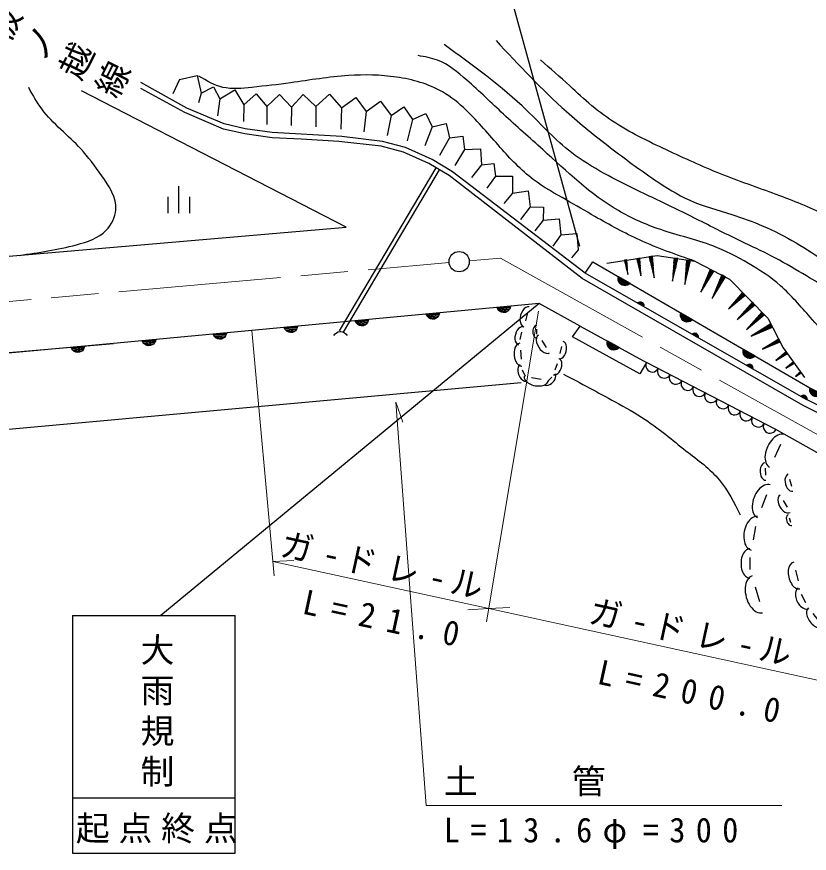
# Model space of a CAD drawing. Units: millimetres, scale not verified. Extents: x 40000 to 680000, y 20000 to 380000.
# Drawn here: x 131708 to 190253, y 245016 to 306828 of the extents above; entities that cross this region are included whole.
import ezdxf

# ---------------------------------------------------------------- set-up
doc = ezdxf.new("R2010")
doc.units = ezdxf.units.MM
doc.header["$LTSCALE"] = 1000
doc.linetypes.add('CHAIN', pattern=[18.5, 12, -1.5, 3.5, -1.5])
for name, color, linetype, lineweight in [('M-BGD', 7, 'Continuous', 25), ('M-BMK', 2, 'CHAIN', 13), ('M-BMK-HTXT', 7, 'Continuous', 13), ('M-BMK-OTRS', 5, 'Continuous', 25), ('M-STR-HTXT', 7, 'Continuous', 13), ('M-STR-STR3', 7, 'Continuous', 25), ('M-STR-STRC', 7, 'Continuous', 25)]:
    doc.layers.add(name, color=color, linetype=linetype, lineweight=lineweight)
doc.layers.add('M-BMK-SRVR', color=7, linetype='Continuous')
doc.styles.add('@ＭＳ ゴシック', font='')
doc.styles.add('ＭＳ ゴシック', font='')
doc.styles.get('@ＭＳ ゴシック').set_extended_font_data('@MS Gothic')
doc.styles.get('ＭＳ ゴシック').set_extended_font_data('MS Gothic')

# ---------------------------------------------------------------- blocks, each defined once
blk = doc.blocks.new('MARK5C15L9W1')
at = {"color": 3, "linetype": 'Continuous', "lineweight": 25}
blk.add_circle((0, 0), 0.05, dxfattribs=at)
blk = doc.blocks.new('MARK28C15L14W1')
at = {"color": 7, "linetype": 'Continuous', "lineweight": 13}
blk.add_line((0, 0), (0.014, -0.05), dxfattribs=at)
blk = doc.blocks.new('MARK1170C15L12W1')
at = {"color": 7, "linetype": 'Continuous', "lineweight": 25}
for p, q in [((0.006, -0.046), (0.006, 0.046)), ((0.012, 0.044), (0.012, -0.044)), ((0.018, -0.042), (0.018, 0.042)), ((0.024, 0.036), (0.024, -0.036)), ((0.03, -0.03), (0.03, 0.03)), ((0.036, 0.02), (0.036, -0.02))]:
    blk.add_line(p, q, dxfattribs=at)
blk.add_lwpolyline([(0, 0.05), (0.012, 0.046), (0.022, 0.04), (0.032, 0.03), (0.038, 0.02), (0.042, 0.008), (0.042, -0.008), (0.038, -0.02), (0.032, -0.03), (0.022, -0.04), (0.012, -0.046), (0, -0.05)], close=True, dxfattribs=at)
blk = doc.blocks.new('MARK1171C15L12W1')
at = {"color": 7, "linetype": 'Continuous', "lineweight": 25}
for p, q in [((0.008, 0.046), (0.008, -0.046)), ((0.016, -0.042), (0.016, 0.042)), ((0.024, 0.036), (0.024, -0.036)), ((0.032, -0.028), (0.032, 0.028)), ((0.038, 0.016), (0.038, -0.016))]:
    blk.add_line(p, q, dxfattribs=at)
blk.add_lwpolyline([(0, 0.05), (0.012, 0.046), (0.022, 0.04), (0.032, 0.03), (0.038, 0.02), (0.042, 0.008), (0.042, -0.008), (0.038, -0.02), (0.032, -0.03), (0.022, -0.04), (0.012, -0.046), (0, -0.05)], close=True, dxfattribs=at)
blk = doc.blocks.new('MARK1170C15L10W1')
at = {"color": 5, "linetype": 'Continuous', "lineweight": 25}
for p, q in [((0.006, -0.046), (0.006, 0.046)), ((0.012, 0.044), (0.012, -0.044)), ((0.018, -0.042), (0.018, 0.042)), ((0.024, 0.036), (0.024, -0.036)), ((0.03, -0.03), (0.03, 0.03)), ((0.036, 0.02), (0.036, -0.02))]:
    blk.add_line(p, q, dxfattribs=at)
blk.add_lwpolyline([(0, 0.05), (0.012, 0.046), (0.022, 0.04), (0.032, 0.03), (0.038, 0.02), (0.042, 0.008), (0.042, -0.008), (0.038, -0.02), (0.032, -0.03), (0.022, -0.04), (0.012, -0.046), (0, -0.05)], close=True, dxfattribs=at)
blk = doc.blocks.new('MARK1174C15L7W1')
at = {"color": 7, "linetype": 'Continuous', "lineweight": 25}
for p, q in [((-0.028, 0.006), (-0.048, 0.006)), ((-0.048, 0.004), (-0.006, 0.004)), ((0.018, 0.002), (-0.048, 0.002)), ((-0.048, 0), (0.04, 0)), ((0.018, -0.002), (-0.048, -0.002)), ((-0.048, -0.004), (-0.006, -0.004)), ((-0.028, -0.006), (-0.048, -0.006))]:
    blk.add_line(p, q, dxfattribs=at)
blk.add_lwpolyline([(-0.05, -0.008), (0.05, 0), (-0.05, 0.008)], close=True, dxfattribs=at)
blk = doc.blocks.new('MARK1553C15L10W1')
at = {"color": 5, "linetype": 'Continuous', "lineweight": 25}
blk.add_arc((0, 0), 0.05, 270, 90, dxfattribs=at)
blk = doc.blocks.new('MARK1519C15L7W1')
at = {"color": 7, "linetype": 'Continuous', "lineweight": 25}
blk.add_line((0.02925, 0.0195), (0.02925, -0.0195), dxfattribs=at)
blk.add_ellipse((0.02925, 0), major_axis=(0, 0.04875), ratio=0.6, start_param=0, end_param=3.1415927, dxfattribs=at)
blk = doc.blocks.new('MARK1125C15L7W1')
at = {"color": 7, "linetype": 'Continuous', "lineweight": 25}
for p, q in [((0, 0.05), (0, -0.05)), ((-0.04, 0.01), (-0.04, -0.05)), ((0.04, 0.01), (0.04, -0.05))]:
    blk.add_line(p, q, dxfattribs=at)

msp = doc.modelspace()

# ---------------------------------------------------------------- linework, layer by layer
at = {"layer": 'M-BGD'}
for p, q in [((143727, 302185), (143229, 301134)), ((156043, 291283), (136501, 301345)), ((145344, 301174), (145147, 300456)), ((146721, 300752), (146529, 299498)), ((148485, 300329), (148468, 299075)), ((150193, 300201), (150174, 298867)), ((151993, 300146), (151983, 298781)), ((153794, 300201), (153791, 298695)), ((155709, 300102), (155657, 298522)), ((157523, 299826), (157360, 298313)), ((159360, 299528), (159082, 298055)), ((160940, 299237), (160546, 297653)), ((162387, 298686), (161844, 297296)), ((163672, 297882), (162946, 296585)), ((164775, 297010), (164066, 295834)), ((155547, 283617), (162688, 295669)), ((155838, 283520), (162946, 295516)), ((166030, 295885), (165299, 294949)), ((167064, 295053), (166431, 294155)), ((168327, 293796), (167695, 293038)), ((169647, 292792), (168916, 291845)), ((170594, 291787), (169969, 290998)), ((171890, 290702), (171305, 289870)), ((173185, 289616), (172687, 289005)), ((65676, 270410), (168961, 279793))]:
    msp.add_line(p, q, dxfattribs=at)
for points in [[(143727, 302185), (145041, 302488), (145344, 301174), (146244, 301652), (146721, 300752), (147814, 301422), (148485, 300329), (149403, 301119), (150193, 300201), (151121, 301073), (151993, 300146), (152866, 301073), (153794, 300201), (154801, 301109), (155709, 300102), (156753, 300871), (157523, 299826), (158590, 300595), (159360, 299528), (160295, 300173), (160940, 299237), (161939, 299685), (162387, 298686), (163431, 298927), (163672, 297882), (164660, 297997), (164775, 297010), (165965, 297076), (166030, 295885), (166963, 295986), (167064, 295053), (168323, 295056), (168327, 293796), (169489, 293954), (169647, 292792), (170623, 292763), (170594, 291787), (171785, 291892), (171890, 290702), (173080, 290806), (173185, 289616)], [(173691, 287881), (163898, 295373), (162393, 296276), (160421, 297176), (158728, 297618), (155733, 297967), (150565, 298279), (148577, 298536), (147037, 298920), (144273, 300073), (140878, 301973)], [(163646, 295098), (162160, 295984), (160281, 296831), (158624, 297273), (155513, 297610), (152728, 297772), (150587, 297887), (148561, 298163), (146973, 298522), (144127, 299749), (140872, 301516)], [(175287, 288621), (179018, 289195), (181802, 288765), (184357, 287444), (187198, 284545), (188317, 282364), (189896, 280183)], [(155120, 283281), (155220, 283401), (155320, 283481), (155460, 283541), (155580, 283561), (155660, 283561), (155780, 283541), (155920, 283481), (156040, 283381), (156120, 283281)]]:
    msp.add_lwpolyline(points, dxfattribs=at)
for points, knots in [([(218692, 273883), (217974, 273918), (217257, 273954), (216546, 274044), (215514, 274174), (214497, 274421), (213478, 274650), (211966, 274990), (210447, 275293), (208960, 275715), (208000, 275996), (207054, 276324), (206113, 276666), (205239, 276985), (204370, 277318), (203527, 277709), (202863, 278021), (202216, 278369), (201572, 278723), (200838, 279131), (200110, 279549), (199395, 279991), (198654, 280451), (197925, 280933), (197245, 281474), (196474, 282086), (195761, 282770), (195070, 283473), (194569, 283977), (194077, 284487), (193573, 284989), (193008, 285557), (192426, 286111), (191784, 286584), (191233, 286988), (190636, 287329), (190044, 287677), (189282, 288124), (188530, 288584), (187752, 288997), (187009, 289385), (186247, 289737), (185491, 290101), (184705, 290478), (183926, 290870), (183146, 291259), (182058, 291805), (180975, 292361), (179876, 292887), (178278, 293663), (176658, 294391), (175100, 295252), (174261, 295713), (173437, 296209), (172685, 296793), (171495, 297714), (170483, 298853), (169393, 299900), (167510, 301707), (165395, 303238), (163279, 304770)], [0, 0, 0, 0, 1, 1, 1, 2, 2, 2, 3, 3, 3, 4, 4, 4, 5, 5, 5, 6, 6, 6, 7, 7, 7, 8, 8, 8, 9, 9, 9, 10, 10, 10, 11, 11, 11, 12, 12, 12, 13, 13, 13, 14, 14, 14, 15, 15, 15, 16, 16, 16, 17, 17, 17, 18, 18, 18, 19, 19, 19, 20, 20, 20, 20]), ([(167112, 305068), (168795, 303264), (170478, 301461), (172315, 299821), (173361, 298887), (174456, 298006), (175569, 297152), (176633, 296334), (177713, 295540), (178829, 294787), (179662, 294223), (180512, 293676), (181424, 293271), (182422, 292826), (183491, 292545), (184540, 292213), (185301, 291971), (186049, 291700), (186781, 291386), (187641, 291023), (188472, 290590), (189279, 290119), (190038, 289671), (190771, 289183), (191502, 288686), (192236, 288187), (192969, 287680), (193629, 287091), (194097, 286674), (194529, 286217), (194961, 285759)], [0, 0, 0, 0, 1, 1, 1, 2, 2, 2, 3, 3, 3, 4, 4, 4, 5, 5, 5, 6, 6, 6, 7, 7, 7, 8, 8, 8, 9, 9, 9, 10, 10, 10, 10]), ([(218350, 272307), (215733, 272792), (213117, 273278), (210535, 273888), (208401, 274393), (206290, 274983), (204163, 275581), (202802, 275965), (201434, 276351), (200174, 276959), (198804, 277631), (197571, 278576), (196308, 279465), (195259, 280201), (194189, 280897), (193222, 281718), (192181, 282601), (191238, 283597), (190328, 284628), (189617, 285428), (188922, 286243), (188124, 286947), (187405, 287582), (186595, 288117), (185759, 288600), (184914, 289097), (184042, 289545), (183132, 289890), (181875, 290363), (180560, 290662), (179285, 291095), (178198, 291459), (177142, 291926), (176157, 292502), (174089, 293689), (172345, 295390), (170571, 297011), (169601, 297887), (168615, 298726), (167673, 299623), (166772, 300466), (165889, 301315), (164946, 302149), (164285, 302732), (163595, 303308), (162793, 303612), (162339, 303785), (161848, 303871), (161358, 303957)], [0, 0, 0, 0, 1, 1, 1, 2, 2, 2, 3, 3, 3, 4, 4, 4, 5, 5, 5, 6, 6, 6, 7, 7, 7, 8, 8, 8, 9, 9, 9, 10, 10, 10, 11, 11, 11, 12, 12, 12, 13, 13, 13, 14, 14, 14, 15, 15, 15, 16, 16, 16, 16]), ([(220653, 277447), (219334, 277558), (218015, 277669), (216714, 277889), (214870, 278201), (213064, 278731), (211246, 279183), (209873, 279523), (208494, 279820), (207131, 280211), (205659, 280649), (204215, 281200), (202866, 281938), (202066, 282376), (201299, 282880), (200598, 283459), (199636, 284259), (198796, 285196), (197958, 286128), (197166, 286999), (196360, 287842), (195600, 288744), (195056, 289397), (194529, 290071), (193896, 290625), (193238, 291202), (192464, 291648), (191674, 292048), (190501, 292647), (189293, 293144), (188068, 293603), (186689, 294108), (185309, 294589), (183946, 295123), (182597, 295652), (181280, 296259), (179960, 296868), (178589, 297503), (177223, 298153), (175954, 298966), (175341, 299359), (174750, 299787), (174190, 300252), (173627, 300721), (173096, 301227), (172556, 301722), (171845, 302372), (171116, 303002), (170388, 303632)], [0, 0, 0, 0, 1, 1, 1, 2, 2, 2, 3, 3, 3, 4, 4, 4, 5, 5, 5, 6, 6, 6, 7, 7, 7, 8, 8, 8, 9, 9, 9, 10, 10, 10, 11, 11, 11, 12, 12, 12, 13, 13, 13, 14, 14, 14, 15, 15, 15, 16, 16, 16, 16]), ([(181802, 288765), (180438, 289240), (179074, 289715), (177762, 290311), (176615, 290832), (175508, 291444), (174415, 292071), (173710, 292475), (173011, 292885), (172302, 293288), (171471, 293764), (170625, 294227), (169868, 294803), (168965, 295485), (168175, 296314), (167425, 297176), (166598, 298109), (165809, 299062), (164904, 299926), (164370, 300436), (163791, 300905), (163153, 301275), (162129, 301869), (160950, 302194), (159766, 302366), (158578, 302536), (157389, 302561), (156207, 302480), (154771, 302374), (153361, 302155), (151944, 301942), (150995, 301810), (150051, 301715), (149078, 301611), (148353, 301534), (147612, 301452), (146929, 301611), (146310, 301755), (145738, 302096), (145166, 302438)], [0, 0, 0, 0, 1, 1, 1, 2, 2, 2, 3, 3, 3, 4, 4, 4, 5, 5, 5, 6, 6, 6, 7, 7, 7, 8, 8, 8, 9, 9, 9, 10, 10, 10, 11, 11, 11, 12, 12, 12, 13, 13, 13, 13]), ([(131916, 289195), (133312, 289399), (134707, 289602), (136119, 289977), (136926, 290191), (137738, 290461), (138313, 291055), (138706, 291462), (138987, 292020), (139032, 292566), (139103, 293457), (138540, 294311), (137989, 295084), (137479, 295813), (137002, 296460), (136442, 297062), (135524, 298049), (134381, 298911), (133565, 300011), (133197, 300506), (132896, 301050), (132594, 301593)], [0, 0, 0, 0, 1, 1, 1, 2, 2, 2, 3, 3, 3, 4, 4, 4, 5, 5, 5, 6, 6, 6, 7, 7, 7, 7]), ([(172091, 280428), (173365, 279748), (174638, 279067), (175910, 278373), (176661, 277963), (177411, 277549), (178119, 277077), (179172, 276376), (180130, 275548), (181141, 274760), (182017, 274077), (182933, 273425), (183627, 272587), (184250, 271834), (184693, 270931), (185137, 270028)], [0, 0, 0, 0, 1, 1, 1, 2, 2, 2, 3, 3, 3, 4, 4, 4, 5, 5, 5, 5])]:
    msp.add_open_spline(points, degree=3, knots=knots, dxfattribs=at)
at = {"layer": 'M-BMK'}
msp.add_line((65531, 279958), (163643, 288664), dxfattribs=at)
msp.add_lwpolyline([(165138, 288792), (167454, 288984), (199181, 271303)], dxfattribs=at)
at = {"layer": 'M-BMK-OTRS'}
for p, q in [((64472, 283359), (156043, 291283)), ((170306, 285634), (138858, 282690)), ((173338, 283970), (170306, 285634)), ((173338, 283970), (178229, 281290)), ((65128, 276240), (138858, 282690)), ((187782, 276320), (178229, 281290))]:
    msp.add_line(p, q, dxfattribs=at)
for points in [[(235128, 275259), (233588, 272423), (231484, 270676), (228893, 269322), (226880, 268637), (223957, 268227), (217527, 268224), (212539, 268699), (206259, 269896), (189798, 278106), (173466, 287492), (163646, 295098)], [(239178, 278063), (237596, 273980), (236324, 271312), (234862, 269388), (233472, 268087), (231877, 267034), (230131, 266217), (227534, 265450), (222089, 265309), (214800, 265651), (210849, 265971), (205464, 267393), (199944, 269505), (187782, 276320)]]:
    msp.add_lwpolyline(points, dxfattribs=at)
at = {"layer": 'M-STR-HTXT'}
for p, q in [((166411, 262107), (170255, 285071)), ((149087, 283647), (150728, 265526)), ((150633, 266570), (166576, 263095)), ((166576, 263095), (241779, 246702))]:
    msp.add_line(p, q, dxfattribs=at)
msp.add_lwpolyline([(159704, 278336), (161952, 248552), (188230, 248552)], dxfattribs=at)
at = {"layer": 'M-STR-STR3'}
msp.add_line((138858, 282690), (65171, 275779), dxfattribs=at)
for points in [[(217766, 269623), (217571, 268725), (212728, 268979), (206286, 270395), (189847, 278655), (173691, 287881), (174275, 288729)], [(174275, 288729), (190305, 279407), (206546, 271253), (212733, 269930), (217766, 269623)], [(178229, 281290), (177735, 280432), (172762, 283171), (173338, 283970)]]:
    msp.add_lwpolyline(points, dxfattribs=at)
msp.add_lwpolyline([(173338, 283970), (178229, 281290), (177735, 280432), (172762, 283171)], close=True, dxfattribs=at)
at = {"layer": 'M-STR-STRC'}
for p, q in [((170306, 285634), (142346, 262576)), ((135822, 262576), (147834, 262576)), ((147834, 249094), (135822, 249094))]:
    msp.add_line(p, q, dxfattribs=at)
for points in [[(173293, 289839), (167197, 312043), (172197, 317043), (167197, 322043), (162197, 317043), (167197, 312043)], [(135822, 262576), (135822, 245016), (147834, 245016), (147834, 262576)]]:
    msp.add_lwpolyline(points, dxfattribs=at)

# ---------------------------------------------------------------- block references
at = {"layer": 'M-BGD'}
for name, p, xscale, yscale in [('MARK1125C15L7W1', (143663, 293314), 20000, 20000), ('MARK1519C15L7W1', (185210, 266428), 22155, 22155)]:
    msp.add_blockref(name, p, dxfattribs=dict(at, xscale=xscale, yscale=yscale))
for name, p, xscale, yscale, rotation in [('MARK1174C15L7W1', (176766, 288314), 11000, 11000, 278.74616), ('MARK1174C15L7W1', (177721, 288318), 13000, 13000, 278.74616), ('MARK1174C15L7W1', (178675, 288322), 16000, 16000, 278.74616), ('MARK1174C15L7W1', (180279, 288134), 17000, 17000, 261.20946), ('MARK1174C15L7W1', (181199, 287940), 18000, 18000, 261.20946), ('MARK1174C15L7W1', (182655, 287284), 18000, 18000, 242.66764), ('MARK1174C15L7W1', (183505, 286841), 19000, 19000, 242.66764), ('MARK1174C15L7W1', (184849, 285795), 16000, 16000, 224.42706), ('MARK1174C15L7W1', (185537, 285049), 17000, 17000, 224.42706), ('MARK1519C15L7W1', (168928, 284777), 15526, 15526, 344.31817), ('MARK1174C15L7W1', (186225, 284302), 17000, 17000, 224.42706), ('MARK1519C15L7W1', (168542, 283352), 14006, 14006, 345.37913), ('MARK1519C15L7W1', (169831, 283544), 9429, 9429, 0.89517), ('MARK1174C15L7W1', (186727, 283615), 17000, 17000, 207.16499), ('MARK1519C15L7W1', (170265, 282402), 15897, 15897, 32.51191), ('MARK1519C15L7W1', (168446, 281813), 17312, 17312, 5.37099), ('MARK1519C15L7W1', (172301, 282104), 13450, 13450, 165.79056), ('MARK1174C15L7W1', (187421, 282593), 14000, 14000, 207.16499), ('MARK1174C15L7W1', (188192, 281720), 10000, 10000, 215.89267), ('MARK1519C15L7W1', (171922, 280841), 12952, 12952, 160.74071), ('MARK1174C15L7W1', (188811, 281060), 7000, 7000, 215.89267), ('MARK1519C15L7W1', (168799, 280340), 13387, 13387, 24.02651), ('MARK1519C15L7W1', (170000, 279566), 18842, 18842, 80.09582), ('MARK1519C15L7W1', (171318, 279817), 11358, 11358, 136.57655), ('MARK1174C15L7W1', (189431, 280400), 5000, 5000, 215.89267), ('MARK1519C15L7W1', (187187, 275092), 27280, 27280, 334.1212), ('MARK1519C15L7W1', (186620, 273203), 13248, 13248, 2.48955), ('MARK1519C15L7W1', (188492, 272298), 13257, 13257, 14.80838), ('MARK1519C15L7W1', (186174, 271304), 26503, 26503, 339.00715), ('MARK1519C15L7W1', (188080, 270619), 15111, 15111, 29.81416), ('MARK1519C15L7W1', (185455, 268801), 25788, 25788, 349.06618), ('MARK1519C15L7W1', (188588, 269558), 8525, 8525, 18.12186), ('MARK1519C15L7W1', (188739, 265413), 20772, 20772, 12.80427), ('MARK1519C15L7W1', (185599, 263924), 28970, 28970, 15.55457), ('MARK1519C15L7W1', (189361, 263617), 17500, 17500, 26.56505), ('MARK1519C15L7W1', (190316, 262110), 18371, 18371, 37.87498)]:
    msp.add_blockref(name, p, dxfattribs=dict(at, xscale=xscale, yscale=yscale, rotation=rotation))
at = {"layer": 'M-BMK-OTRS'}
for name, p, xscale, yscale, rotation in [('MARK1170C15L10W1', (167685, 285389), 10000, 10000, 275.34923), ('MARK1170C15L10W1', (157202, 284407), 10000, 10000, 275.34923), ('MARK1170C15L10W1', (162444, 284898), 10000, 10000, 275.34923), ('MARK1170C15L10W1', (151961, 283916), 10000, 10000, 275.34923), ('MARK1170C15L10W1', (146720, 283426), 10000, 10000, 275.34923), ('MARK1170C15L10W1', (141478, 282935), 10000, 10000, 275.34923), ('MARK1170C15L10W1', (175784, 282630), 10000, 10000, 241.27399), ('MARK1553C15L10W1', (178663, 281064), 9789, 9789, 242.51264), ('MARK1553C15L10W1', (179532, 280612), 9790, 9790, 242.51264), ('MARK1553C15L10W1', (180400, 280160), 9790, 9790, 242.51264), ('MARK1553C15L10W1', (181269, 279708), 9789, 9789, 242.51264), ('MARK1553C15L10W1', (182137, 279257), 9790, 9790, 242.51264), ('MARK1553C15L10W1', (183006, 278805), 9790, 9790, 242.51264), ('MARK1553C15L10W1', (183874, 278353), 9789, 9789, 242.51264), ('MARK1553C15L10W1', (184742, 277901), 9790, 9790, 242.51264), ('MARK1553C15L10W1', (185611, 277449), 9790, 9790, 242.51264), ('MARK1553C15L10W1', (186479, 276997), 9789, 9789, 242.51264), ('MARK1553C15L10W1', (187348, 276546), 9790, 9790, 242.51264)]:
    msp.add_blockref(name, p, dxfattribs=dict(at, xscale=xscale, yscale=yscale, rotation=rotation))
at = {"layer": 'M-BMK-SRVR', "xscale": 15000, "yscale": 15000}
msp.add_blockref('MARK5C15L9W1', (164390, 288730), dxfattribs=at)
at = {"layer": 'M-STR-HTXT', "xscale": 30000, "yscale": 30000}
for p, rotation in [((159704, 278336), 4.31603), ((150633, 266570), 77.70337), ((166576, 263095), 257.70337), ((166576, 263095), 77.70337)]:
    msp.add_blockref('MARK28C15L14W1', p, dxfattribs=dict(at, rotation=rotation))
at = {"layer": 'M-STR-STR3'}
for name, p, xscale, yscale, rotation in [('MARK1170C15L12W1', (176585, 287386), 10000, 10000, 239.81909), ('MARK1171C15L12W1', (177792, 285539), 5000, 5000, 60.27235), ('MARK1170C15L12W1', (181203, 284700), 10000, 10000, 239.81909), ('MARK1171C15L12W1', (181818, 283240), 5000, 5000, 60.27235), ('MARK1170C15L12W1', (136226, 282443), 10000, 10000, 275.35781), ('MARK1170C15L12W1', (185822, 282014), 10000, 10000, 239.81909), ('MARK1171C15L12W1', (185843, 280942), 5000, 5000, 60.27235), ('MARK1170C15L12W1', (190752, 279182), 10000, 10000, 243.34296), ('MARK1171C15L12W1', (189847, 278655), 5000, 5000, 60.27235)]:
    msp.add_blockref(name, p, dxfattribs=dict(at, xscale=xscale, yscale=yscale, rotation=rotation))

# ---------------------------------------------------------------- texts
at = {"layer": 'M-BMK-HTXT', "insert": (115689, 312509), "char_height": 1833, "attachment_point": 7, "rotation": 333.3, "style": '@ＭＳ ゴシック'}
msp.add_mtext('\\T1.2;町道\u3000国友板ノ越線', dxfattribs=at)
at = {"layer": 'M-STR-HTXT', "char_height": 1833, "attachment_point": 7}
for s, insert, rotation, style in [('\\T1.35;\\W0.95;ガ-ドレ-ル', (151060, 266917), 347.7, 'ＭＳ ゴシック'), ('\\T1.78;\\W0.95;L=21.0', (152713, 262709), 347.9, 'ＭＳ ゴシック'), ('\\T1.35;\\W0.95;ガ-ドレ-ル', (173852, 261979), 347.7, 'ＭＳ ゴシック'), ('\\T1.2;大雨規制', (140952, 261332), 270, '@ＭＳ ゴシック'), ('\\T1.76;\\W0.95;L=200.0', (174501, 257530), 347.6, 'ＭＳ ゴシック')]:
    msp.add_mtext(s, dxfattribs=dict(at, insert=insert, rotation=rotation, style=style))
at = {"layer": 'M-STR-HTXT', "char_height": 1833, "attachment_point": 7, "style": 'ＭＳ ゴシック'}
for s, insert in [('\\T1.26;土\u3000\u3000管', (163262, 249215)), ('\\T1.26;起点終点', (136078, 245726)), ('\\T1.65;\\W0.95;L=13.6φ=300', (163262, 245321))]:
    msp.add_mtext(s, dxfattribs=dict(at, insert=insert))

doc.saveas('drawing.dxf')
